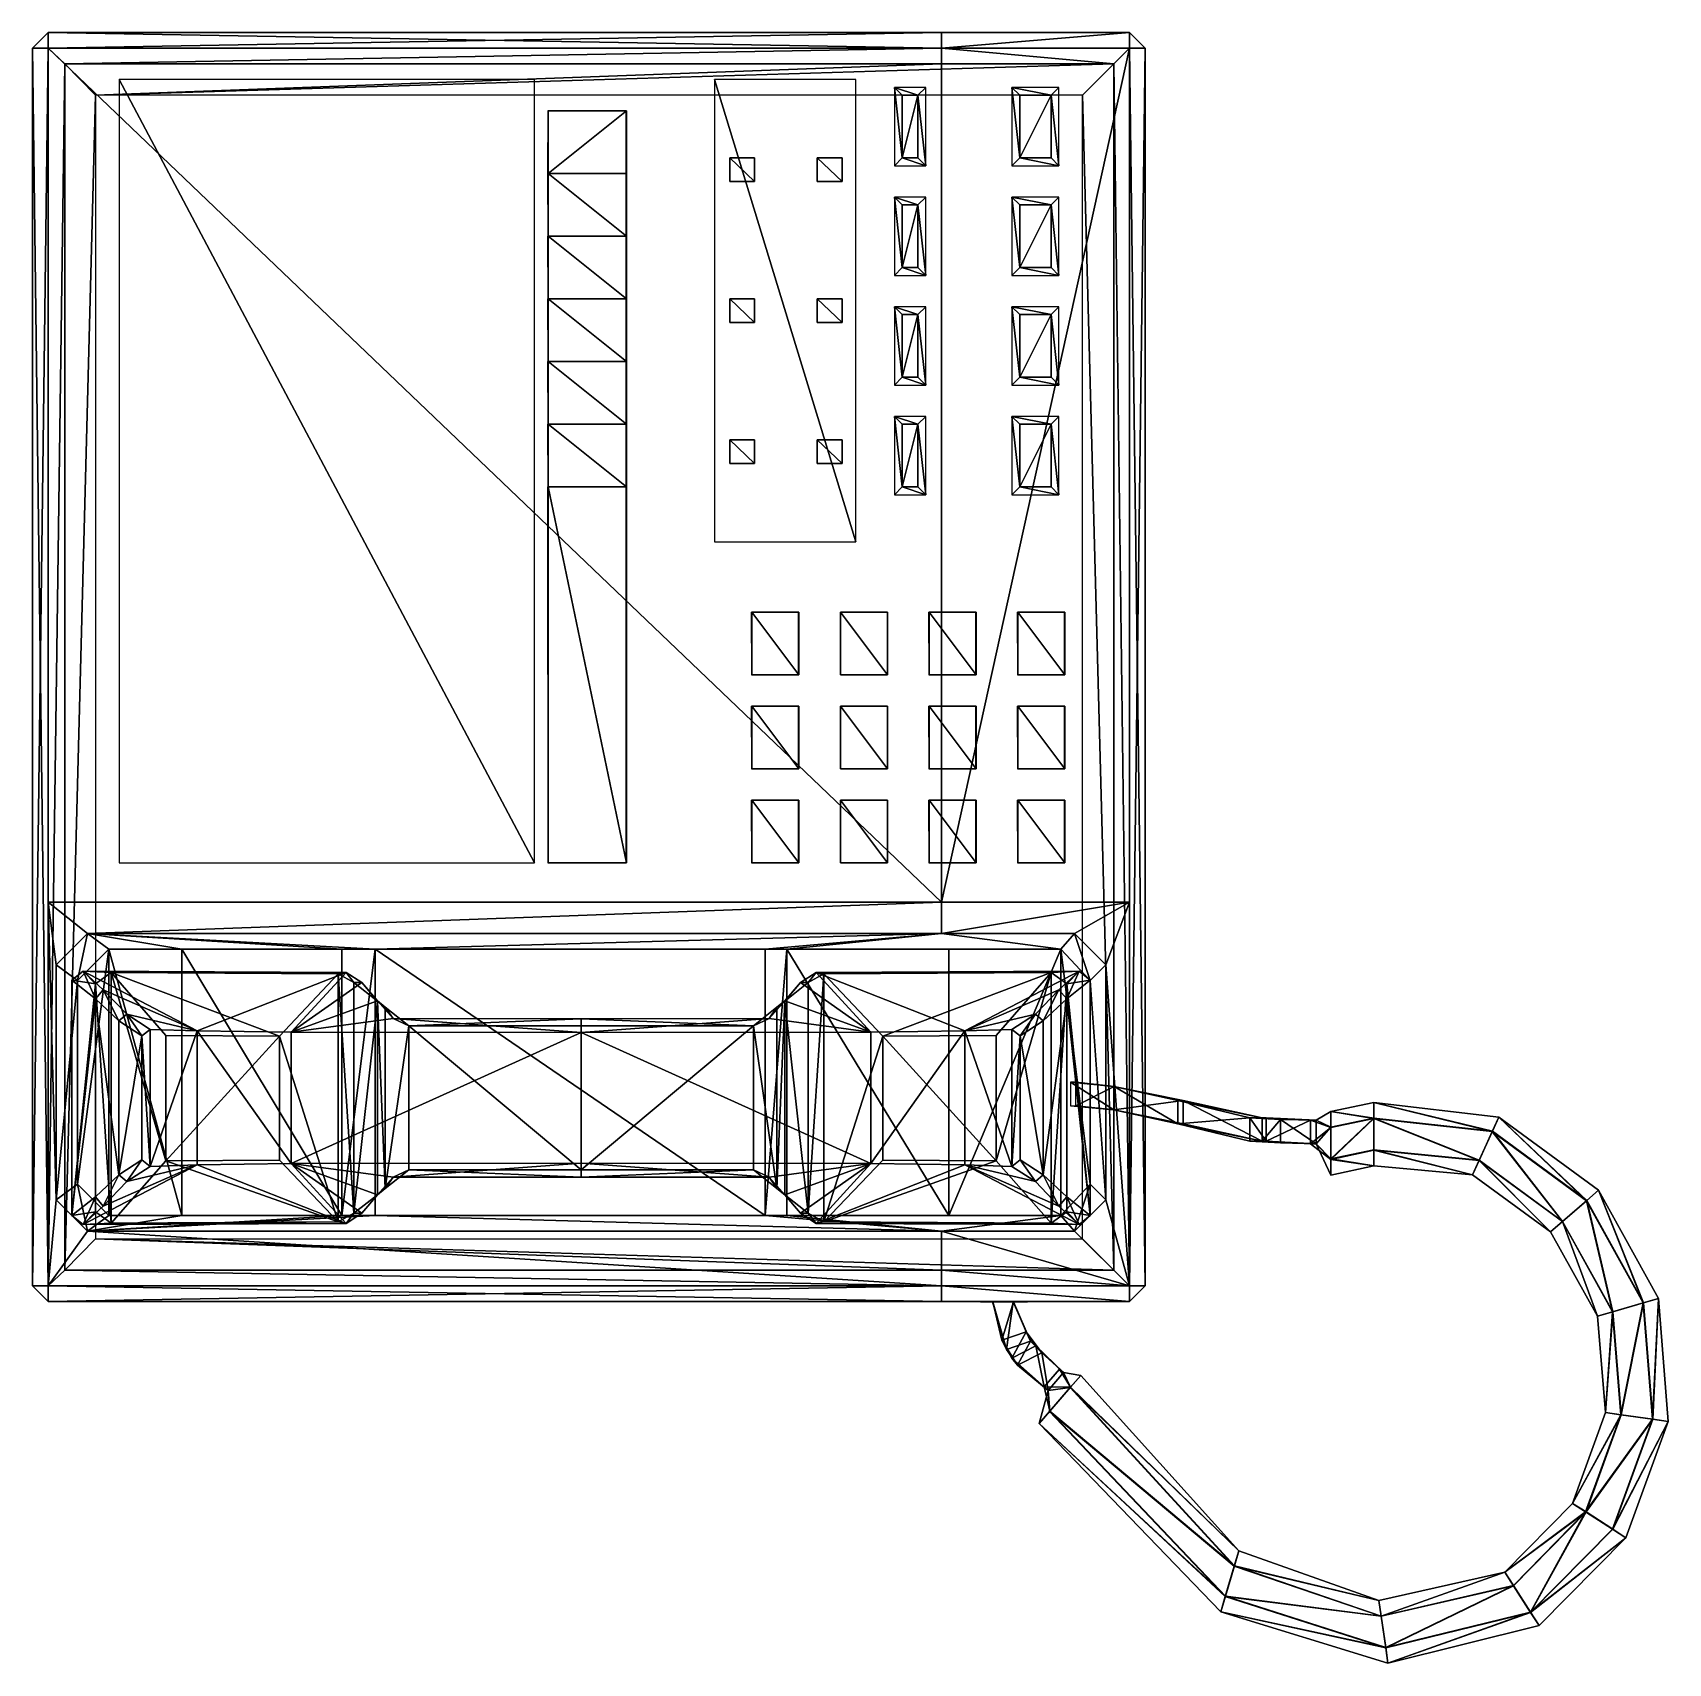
# Model space of a CAD drawing. Extents: x 0 to 54.6, y 0 to 14.8.
# Drawn here: x 41.53 to 54.58, y 1.8 to 14.81 of the extents above; entities outside this region: 3.
import ezdxf

# ---------------------------------------------------------------- set-up
doc = ezdxf.new("R2010")
doc.units = 0
doc.layers.get('0').update_dxf_attribs({"linetype": 'CONTINUOUS'})
doc.layers.add('_KTI_CONTROL', color=7, linetype='CONTINUOUS')

msp = doc.modelspace()

# ---------------------------------------------------------------- linework, layer by layer
at = {"layer": '_KTI_CONTROL'}
for points in [[(0, 0, 0), (0, 0, 0), (0, 0, 0), (0, 0, 0)], [(0, 0, 0), (0, 0, 0)], [(0, 0, 0), (0, 0, 0)]]:
    msp.add_polyline3d(points, dxfattribs=at)

# ---------------------------------------------------------------- meshes
at = {"color": 0, "linetype": 'BYBLOCK'}
mesh = msp.add_polyface(dxfattribs=at)
corners = [(41.534, 14.688, 7.312), (41.534, 4.813, 7.312), (41.534, 4.813, 8.312), (41.534, 14.688, 8.312), (48.784, 7.625, 8.437), (41.972, 7.625, 8.332), (44.267, 7.5, 7.594), (41.722, 7.375, 8.392), (41.893, 7.25, 7.363), (42.143, 7.5, 7.324), (42.724, 7.5, 7.321), (44, 7.5, 7.344), (41.659, 14.813, 8.25), (41.659, 14.813, 7.312), (48.784, 14.813, 8.312), (48.784, 14.813, 7.312), (41.659, 4.813, 7.157), (41.659, 14.688, 7.157), (48.784, 14.688, 7.187), (41.791, 4.938, 7.125), (41.791, 14.563, 7.125), (42.034, 14.313, 6.687), (42.034, 5.188, 6.687), (48.784, 14.563, 7.187), (48.784, 7.875, 8.437), (48.784, 14.688, 8.437), (41.659, 14.688, 8.407), (41.659, 7.875, 8.407), (42.223, 8.188, 8.424), (45.539, 8.188, 8.442), (42.223, 14.438, 8.424), (45.539, 14.438, 8.442), (41.659, 4.813, 8.407), (42.034, 7.102, 8.5), (42.097, 7.176, 8.5), (41.937, 7.323, 8.012), (41.847, 7.251, 8), (42.159, 7.313, 7.437), (43.972, 7.302, 7.937), (44.034, 7.314, 8.5), (44.159, 7.232, 8.562), (44.097, 7.232, 8), (42.034, 7.223, 7.437)]
mesh.append_faces([[corners[k] for k in face] for face in [(13, 17, 0), (26, 12, 3)]], dxfattribs={"color": 0})
mesh.append_faces([[corners[k] for k in face] for face in [(5, 8, 9), (13, 18, 17), (23, 21, 20), (18, 20, 17), (14, 26, 25), (33, 35, 36), (38, 35, 39), (39, 41, 38), (42, 35, 37)]], dxfattribs={"vtx0": -1, "color": 0})
mesh.append_faces([[corners[k] for k in face] for face in [(6, 5, 11), (11, 5, 10)]], dxfattribs={"vtx0": -1, "vtx1": -1, "color": 0})
mesh.append_faces([[corners[k] for k in face] for face in [(14, 15, 13), (24, 25, 26), (33, 34, 35)]], dxfattribs={"vtx0": -1, "vtx2": -1, "color": 0})
mesh.append_faces([[corners[k] for k in face] for face in [(7, 8, 5), (3, 12, 0), (13, 0, 12), (15, 18, 13), (17, 20, 16), (19, 16, 20), (28, 29, 30), (31, 30, 29), (3, 2, 26), (32, 26, 2), (37, 35, 38), (36, 35, 42)]], dxfattribs={"vtx1": -1, "color": 0})
mesh.append_faces([[corners[k] for k in face] for face in [(4, 5, 6), (24, 27, 5), (7, 5, 27)]], dxfattribs={"vtx1": -1, "vtx2": -1, "color": 0})
mesh.append_faces([[corners[k] for k in face] for face in [(0, 1, 2), (2, 3, 0), (5, 9, 10), (13, 12, 14), (16, 1, 0), (0, 17, 16), (19, 20, 21), (21, 22, 19), (26, 27, 24), (14, 12, 26), (39, 40, 41)]], dxfattribs={"vtx2": -1, "color": 0})
mesh = msp.add_polyface(dxfattribs=at)
corners = [(50.409, 14.688, 8.312), (50.409, 4.813, 8.312), (50.409, 14.688, 7.312), (50.409, 4.813, 7.312), (49.738, 7.5, 7.358), (49.847, 7.625, 8.437), (48.784, 7.625, 8.437), (49.972, 7.25, 7.375), (50.097, 7.375, 8.437), (47.379, 7.5, 7.619), (47.552, 7.5, 7.354), (44.267, 7.5, 7.594), (50.284, 14.813, 8.312), (50.284, 14.813, 7.312), (48.784, 14.813, 8.312), (48.784, 14.813, 7.312), (50.284, 4.813, 7.187), (50.284, 14.688, 7.187), (48.784, 14.688, 7.187), (50.159, 14.563, 7.187), (50.159, 4.938, 7.187), (49.909, 14.313, 6.687), (49.909, 5.188, 6.687), (42.034, 14.313, 6.687), (48.784, 14.563, 7.187), (41.791, 14.563, 7.125), (48.784, 7.875, 8.437), (41.972, 7.625, 8.332), (50.284, 7.875, 8.437), (50.284, 14.688, 8.437), (48.784, 14.688, 8.437), (50.284, 4.813, 8.437), (46.973, 10.75, 8.432), (48.101, 10.75, 8.442), (46.973, 14.438, 8.432), (48.101, 14.438, 8.442), (47.722, 7.232, 8), (47.784, 7.314, 8.5), (47.847, 7.302, 7.937), (49.882, 7.323, 8.012), (49.659, 7.313, 7.437), (49.784, 7.223, 7.437)]
mesh.append_faces([[corners[k] for k in face] for face in [(13, 2, 17), (12, 29, 0)]], dxfattribs={"color": 0})
mesh.append_faces([[corners[k] for k in face] for face in [(7, 5, 4), (36, 37, 38), (39, 38, 37), (39, 41, 40)]], dxfattribs={"vtx0": -1, "color": 0})
mesh.append_faces([[corners[k] for k in face] for face in [(15, 14, 13), (30, 26, 29), (5, 28, 6), (26, 6, 28), (8, 28, 5)]], dxfattribs={"vtx0": -1, "vtx1": -1, "color": 0})
mesh.append_faces([[corners[k] for k in face] for face in [(6, 9, 10), (6, 10, 4), (6, 11, 9), (23, 24, 19), (26, 27, 6)]], dxfattribs={"vtx0": -1, "vtx2": -1, "color": 0})
mesh.append_faces([[corners[k] for k in face] for face in [(0, 1, 2), (3, 2, 1), (12, 13, 14), (19, 20, 21), (22, 21, 20), (17, 19, 18), (24, 18, 19), (28, 29, 26), (32, 33, 34), (35, 34, 33), (29, 12, 30), (14, 30, 12)]], dxfattribs={"vtx1": -1, "color": 0})
mesh.append_faces([[corners[k] for k in face] for face in [(4, 5, 6), (7, 8, 5), (12, 0, 2), (2, 13, 12), (2, 3, 16), (16, 17, 2), (13, 17, 18), (18, 15, 13), (19, 21, 23), (18, 24, 25), (16, 20, 19), (19, 17, 16), (29, 31, 1), (1, 0, 29), (39, 40, 38)]], dxfattribs={"vtx2": -1, "color": 0})
at = {"color": 251, "linetype": 'BYBLOCK'}
mesh = msp.add_polyface(dxfattribs=at)
corners = [(49.659, 11.688, 8.627), (49.722, 11.75, 8.439), (49.347, 11.75, 8.439), (49.409, 11.688, 8.627), (49.409, 11.188, 8.627), (49.347, 11.125, 8.439), (49.722, 11.125, 8.439), (49.659, 11.188, 8.627), (49.659, 12.938, 8.627), (49.722, 12.875, 8.439), (49.659, 13.438, 8.627), (49.722, 13.5, 8.439), (49.659, 12.063, 8.627), (49.722, 12, 8.439), (49.659, 12.563, 8.627), (49.722, 12.625, 8.439), (49.347, 12.875, 8.439), (49.409, 12.938, 8.627), (49.409, 13.438, 8.627), (49.347, 13.5, 8.439), (49.347, 12, 8.439), (49.409, 12.063, 8.627), (49.409, 12.563, 8.627), (49.347, 12.625, 8.439), (49.659, 13.813, 8.627), (49.722, 13.75, 8.439), (49.659, 14.313, 8.627), (49.722, 14.375, 8.439), (49.347, 13.75, 8.439), (49.409, 13.813, 8.627), (49.409, 14.313, 8.627), (49.347, 14.375, 8.439), (48.597, 11.188, 8.627), (48.659, 11.125, 8.439), (48.597, 11.688, 8.627), (48.659, 11.75, 8.439), (48.597, 12.938, 8.627), (48.659, 12.875, 8.439), (48.597, 13.438, 8.627), (48.659, 13.5, 8.439), (48.597, 12.063, 8.627), (48.659, 12, 8.439), (48.597, 12.563, 8.627), (48.659, 12.625, 8.439), (48.597, 13.813, 8.627), (48.659, 13.75, 8.439), (48.597, 14.313, 8.627), (48.659, 14.375, 8.439), (48.409, 14.375, 8.439), (48.472, 14.313, 8.627), (48.409, 13.75, 8.439), (48.472, 13.813, 8.627), (48.409, 13.5, 8.439), (48.472, 13.438, 8.627), (48.409, 12.625, 8.439), (48.472, 12.563, 8.627), (48.409, 12, 8.439), (48.472, 12.063, 8.627), (48.409, 12.875, 8.439), (48.472, 12.938, 8.627), (48.409, 11.125, 8.439), (48.472, 11.188, 8.627), (48.409, 11.75, 8.439), (48.472, 11.688, 8.627)]
mesh.append_faces([[corners[k] for k in face] for face in [(3, 2, 4), (5, 4, 2), (5, 6, 4), (7, 4, 6), (7, 6, 0), (1, 0, 6), (8, 9, 10), (11, 10, 9), (12, 13, 14), (15, 14, 13), (16, 9, 17), (8, 17, 9), (18, 19, 17), (16, 17, 19), (20, 13, 21), (12, 21, 13), (22, 23, 21), (20, 21, 23), (24, 25, 26), (27, 26, 25), (28, 25, 29), (24, 29, 25), (30, 31, 29), (28, 29, 31), (32, 33, 34), (35, 34, 33), (36, 37, 38), (39, 38, 37), (40, 41, 42), (43, 42, 41), (44, 45, 46), (47, 46, 45), (50, 45, 51), (44, 51, 45), (56, 41, 57), (40, 57, 41), (58, 37, 59), (36, 59, 37), (60, 33, 61), (32, 61, 33), (49, 48, 51), (50, 51, 48), (55, 54, 57), (56, 57, 54), (53, 52, 59), (58, 59, 52), (63, 62, 61), (60, 61, 62)]], dxfattribs={"vtx1": -1, "color": 251})
mesh.append_faces([[corners[k] for k in face] for face in [(0, 1, 2), (2, 3, 0), (14, 15, 23), (23, 22, 14), (10, 11, 19), (19, 18, 10), (26, 27, 31), (31, 30, 26), (46, 47, 48), (48, 49, 46), (38, 39, 52), (52, 53, 38), (42, 43, 54), (54, 55, 42), (34, 35, 62), (62, 63, 34), (26, 30, 29), (29, 24, 26), (46, 49, 51), (51, 44, 46), (0, 3, 4), (4, 7, 0), (10, 18, 17), (17, 8, 10), (14, 22, 21), (21, 12, 14), (42, 55, 57), (57, 40, 42), (38, 53, 59), (59, 36, 38), (34, 63, 61), (61, 32, 34)]], dxfattribs={"vtx2": -1, "color": 251})
mesh = msp.add_polyface(dxfattribs=at)
corners = [(45.646, 8.188, 8.567), (45.645, 8.188, 8.442), (46.271, 8.188, 8.565), (46.27, 8.188, 8.44), (46.271, 11.188, 8.565), (46.27, 11.188, 8.44), (46.271, 11.688, 8.565), (46.27, 11.688, 8.44), (45.646, 11.688, 8.567), (45.645, 11.688, 8.442), (45.646, 11.188, 8.567), (45.645, 11.188, 8.442), (45.646, 12.188, 8.567), (45.645, 12.188, 8.442), (46.271, 12.188, 8.565), (46.27, 12.188, 8.44), (46.271, 12.688, 8.565), (46.27, 12.688, 8.44), (45.646, 12.688, 8.567), (45.645, 12.688, 8.442), (46.27, 14.188, 8.44), (46.271, 14.188, 8.565), (46.271, 13.688, 8.565), (46.27, 13.688, 8.44), (45.645, 14.188, 8.442), (45.646, 14.188, 8.567), (45.645, 13.688, 8.442), (45.646, 13.688, 8.567), (45.646, 13.188, 8.567), (45.645, 13.188, 8.442), (46.271, 13.188, 8.565), (46.27, 13.188, 8.44)]
mesh.append_faces([[corners[k] for k in face] for face in [(0, 1, 2), (3, 2, 1), (2, 3, 4), (5, 4, 3), (4, 5, 6), (7, 6, 5), (8, 9, 10), (11, 10, 9), (12, 13, 8), (9, 8, 13), (6, 7, 14), (15, 14, 7), (14, 15, 16), (17, 16, 15), (18, 19, 12), (13, 12, 19), (27, 26, 28), (29, 28, 26), (30, 31, 22), (23, 22, 31), (16, 17, 30), (31, 30, 17), (28, 29, 18), (19, 18, 29), (0, 2, 10), (4, 10, 2), (10, 4, 8), (6, 8, 4), (8, 6, 12), (14, 12, 6), (12, 14, 18), (16, 18, 14), (28, 30, 27), (22, 27, 30), (18, 16, 28), (30, 28, 16)]], dxfattribs={"vtx1": -1, "color": 251})
mesh.append_faces([[corners[k] for k in face] for face in [(20, 21, 22), (22, 23, 20), (24, 25, 21), (21, 20, 24), (26, 27, 25), (25, 24, 26), (21, 25, 27), (27, 22, 21)]], dxfattribs={"vtx2": -1, "color": 251})
at = {"color": 1, "linetype": 'BYBLOCK'}
mesh = msp.add_polyface(dxfattribs=at)
corners = [(47.794, 11.375, 8.567), (47.794, 11.375, 8.442), (47.992, 11.375, 8.568), (47.992, 11.375, 8.443), (47.992, 11.563, 8.568), (47.992, 11.563, 8.443), (47.794, 11.563, 8.442), (47.794, 11.563, 8.567), (47.794, 13.625, 8.567), (47.794, 13.625, 8.442), (47.992, 13.625, 8.568), (47.992, 13.625, 8.443), (47.992, 13.813, 8.568), (47.992, 13.813, 8.443), (47.794, 13.813, 8.442), (47.794, 13.813, 8.567), (47.992, 12.5, 8.568), (47.992, 12.5, 8.443), (47.992, 12.688, 8.568), (47.992, 12.688, 8.443), (47.794, 12.688, 8.567), (47.794, 12.688, 8.442), (47.794, 12.5, 8.567), (47.794, 12.5, 8.442), (47.095, 12.688, 8.557), (47.096, 12.688, 8.433), (47.095, 12.5, 8.557), (47.096, 12.5, 8.433), (47.095, 13.813, 8.557), (47.096, 13.813, 8.433), (47.095, 13.625, 8.557), (47.096, 13.625, 8.433), (47.095, 11.563, 8.557), (47.096, 11.563, 8.433), (47.095, 11.375, 8.557), (47.096, 11.375, 8.433), (47.293, 11.563, 8.558), (47.294, 11.563, 8.435), (47.293, 11.375, 8.558), (47.294, 11.375, 8.435), (47.293, 13.813, 8.558), (47.294, 13.813, 8.435), (47.293, 13.625, 8.558), (47.294, 13.625, 8.435), (47.293, 12.5, 8.558), (47.294, 12.5, 8.435), (47.293, 12.688, 8.558), (47.294, 12.688, 8.435)]
mesh.append_faces([[corners[k] for k in face] for face in [(0, 1, 2), (3, 2, 1), (7, 6, 0), (1, 0, 6), (2, 3, 4), (5, 4, 3), (8, 9, 10), (11, 10, 9), (15, 14, 8), (9, 8, 14), (10, 11, 12), (13, 12, 11), (16, 17, 18), (19, 18, 17), (20, 21, 22), (23, 22, 21), (22, 23, 16), (17, 16, 23), (24, 25, 26), (27, 26, 25), (28, 29, 30), (31, 30, 29), (32, 33, 34), (35, 34, 33), (34, 35, 38), (39, 38, 35), (30, 31, 42), (43, 42, 31), (26, 27, 44), (45, 44, 27), (44, 45, 46), (47, 46, 45), (42, 43, 40), (41, 40, 43), (38, 39, 36), (37, 36, 39), (0, 2, 7), (4, 7, 2), (8, 10, 15), (12, 15, 10), (22, 16, 20), (18, 20, 16), (34, 38, 32), (36, 32, 38), (30, 42, 28), (40, 28, 42), (26, 44, 24), (46, 24, 44)]], dxfattribs={"vtx1": -1, "color": 1})
mesh.append_faces([[corners[k] for k in face] for face in [(4, 5, 6), (6, 7, 4), (12, 13, 14), (14, 15, 12), (18, 19, 21), (21, 20, 18), (36, 37, 33), (33, 32, 36), (40, 41, 29), (29, 28, 40), (46, 47, 25), (25, 24, 46)]], dxfattribs={"vtx2": -1, "color": 1})
at = {"color": 251, "linetype": 'BYBLOCK'}
mesh = msp.add_polyface(dxfattribs=at)
corners = [(45.646, 11.188, 8.567), (45.645, 11.188, 8.442), (45.646, 8.188, 8.567), (45.645, 8.188, 8.442)]
mesh.append_faces([[corners[k] for k in face] for face in [(0, 1, 2), (3, 2, 1)]], dxfattribs={"vtx1": -1, "color": 251})
mesh = msp.add_polyface(dxfattribs=at)
corners = [(49.061, 10.188, 8.563), (49.06, 10.188, 8.438), (48.685, 10.188, 8.439), (48.686, 10.188, 8.564), (49.768, 10.188, 8.563), (49.767, 10.188, 8.438), (49.392, 10.188, 8.44), (49.393, 10.188, 8.565), (48.353, 10.188, 8.562), (48.353, 10.188, 8.437), (47.978, 10.188, 8.439), (47.978, 10.188, 8.564), (47.646, 10.188, 8.561), (47.645, 10.188, 8.436), (47.27, 10.188, 8.432), (47.271, 10.188, 8.562), (49.061, 9.438, 8.563), (49.06, 9.438, 8.438), (48.685, 9.438, 8.439), (48.686, 9.438, 8.564), (48.686, 9.688, 8.564), (48.685, 9.688, 8.439), (49.061, 9.688, 8.563), (49.06, 9.688, 8.438), (48.686, 8.188, 8.564), (48.685, 8.188, 8.439), (49.061, 8.188, 8.563), (49.06, 8.188, 8.438), (48.686, 8.688, 8.564), (48.685, 8.688, 8.439), (49.061, 8.688, 8.563), (49.06, 8.688, 8.438), (48.686, 8.938, 8.564), (48.685, 8.938, 8.439), (49.061, 8.938, 8.563), (49.06, 8.938, 8.438), (49.393, 9.688, 8.565), (49.392, 9.688, 8.44), (49.768, 9.688, 8.563), (49.767, 9.688, 8.438), (49.768, 9.438, 8.563), (49.767, 9.438, 8.438), (49.392, 9.438, 8.44), (49.393, 9.438, 8.565), (49.393, 8.188, 8.565), (49.392, 8.188, 8.44), (49.768, 8.188, 8.563), (49.767, 8.188, 8.438), (49.768, 8.688, 8.563), (49.767, 8.688, 8.438), (49.392, 8.688, 8.44), (49.393, 8.688, 8.565), (49.393, 8.938, 8.565), (49.392, 8.938, 8.44), (49.768, 8.938, 8.563), (49.767, 8.938, 8.438), (48.353, 8.938, 8.562), (48.353, 8.938, 8.437), (48.353, 9.438, 8.562), (48.353, 9.438, 8.437), (47.978, 9.438, 8.564), (47.978, 9.438, 8.439), (47.978, 8.938, 8.564), (47.978, 8.938, 8.439), (47.978, 8.688, 8.564), (47.978, 8.688, 8.439), (47.978, 8.188, 8.564), (47.978, 8.188, 8.439), (48.353, 8.188, 8.562), (48.353, 8.188, 8.437), (48.353, 8.688, 8.562), (48.353, 8.688, 8.437), (47.978, 9.688, 8.564), (47.978, 9.688, 8.439), (48.353, 9.688, 8.562), (48.353, 9.688, 8.437), (47.646, 8.188, 8.561), (47.645, 8.188, 8.436), (47.646, 8.688, 8.561), (47.645, 8.688, 8.436), (47.646, 8.938, 8.561), (47.645, 8.938, 8.436), (47.646, 9.438, 8.561), (47.645, 9.438, 8.436), (47.271, 9.438, 8.562), (47.27, 9.438, 8.432), (47.271, 8.938, 8.562), (47.27, 8.938, 8.432), (47.27, 8.688, 8.432), (47.271, 8.688, 8.562), (47.271, 8.188, 8.562), (47.27, 8.188, 8.432), (47.271, 9.688, 8.562), (47.27, 9.688, 8.432), (47.646, 9.688, 8.561), (47.645, 9.688, 8.436)]
mesh.append_faces([[corners[k] for k in face] for face in [(20, 21, 22), (23, 22, 21), (24, 25, 26), (27, 26, 25), (28, 29, 24), (25, 24, 29), (26, 27, 30), (31, 30, 27), (32, 33, 34), (35, 34, 33), (34, 35, 16), (17, 16, 35), (19, 18, 32), (33, 32, 18), (36, 37, 38), (39, 38, 37), (44, 45, 46), (47, 46, 45), (46, 47, 48), (49, 48, 47), (52, 53, 54), (55, 54, 53), (51, 50, 44), (45, 44, 50), (43, 42, 52), (53, 52, 42), (54, 55, 40), (41, 40, 55), (56, 57, 58), (59, 58, 57), (60, 61, 62), (63, 62, 61), (64, 65, 66), (67, 66, 65), (62, 63, 56), (57, 56, 63), (68, 69, 70), (71, 70, 69), (66, 67, 68), (69, 68, 67), (72, 73, 74), (75, 74, 73), (76, 77, 78), (79, 78, 77), (80, 81, 82), (83, 82, 81), (84, 85, 86), (87, 86, 85), (86, 87, 80), (81, 80, 87), (89, 88, 90), (91, 90, 88), (90, 91, 76), (77, 76, 91), (92, 93, 94), (95, 94, 93), (11, 10, 72), (73, 72, 10), (74, 75, 8), (9, 8, 75), (3, 2, 20), (21, 20, 2), (22, 23, 0), (1, 0, 23), (38, 39, 4), (5, 4, 39), (7, 6, 36), (37, 36, 6), (94, 95, 12), (13, 12, 95), (15, 14, 92), (93, 92, 14), (24, 26, 28), (30, 28, 26), (32, 34, 19), (16, 19, 34), (44, 46, 51), (48, 51, 46), (52, 54, 43), (40, 43, 54), (62, 56, 60), (58, 60, 56), (66, 68, 64), (70, 64, 68), (90, 76, 89), (78, 89, 76), (86, 80, 84), (82, 84, 80), (72, 74, 11), (8, 11, 74), (20, 22, 3), (0, 3, 22), (36, 38, 7), (4, 7, 38), (92, 94, 15), (12, 15, 94)]], dxfattribs={"vtx1": -1, "color": 251})
mesh.append_faces([[corners[k] for k in face] for face in [(0, 1, 2), (2, 3, 0), (4, 5, 6), (6, 7, 4), (8, 9, 10), (10, 11, 8), (12, 13, 14), (14, 15, 12), (16, 17, 18), (18, 19, 16), (30, 31, 29), (29, 28, 30), (40, 41, 42), (42, 43, 40), (48, 49, 50), (50, 51, 48), (70, 71, 65), (65, 64, 70), (58, 59, 61), (61, 60, 58), (78, 79, 88), (88, 89, 78), (82, 83, 85), (85, 84, 82)]], dxfattribs={"vtx2": -1, "color": 251})
at = {"color": 0, "linetype": 'BYBLOCK'}
mesh = msp.add_polyface(dxfattribs=at)
corners = [(41.722, 5.5, 8.392), (41.972, 5.25, 8.332), (41.893, 5.625, 7.363), (42.143, 5.375, 7.324), (42.724, 5.375, 7.321), (44, 5.375, 7.344), (41.659, 4.688, 8.25), (41.534, 4.813, 8.312), (41.534, 4.813, 7.312), (41.659, 4.688, 7.312), (41.893, 7.25, 7.363), (41.659, 4.813, 7.157), (42.724, 7.5, 7.321), (42.143, 7.5, 7.324), (41.659, 4.813, 8.407), (41.659, 7.875, 8.407), (41.937, 5.302, 8.012), (42.159, 5.313, 7.437), (43.972, 5.323, 7.937), (44.034, 5.311, 8.5), (42.847, 5.778, 9.25), (42.097, 5.449, 8.5), (42.034, 5.524, 8.5), (41.847, 5.374, 8), (42.284, 5.645, 8.875), (42.034, 7.102, 8.5), (42.597, 5.811, 7.636), (42.159, 7.313, 7.437), (42.034, 5.403, 7.437), (42.034, 7.223, 7.437), (42.597, 6.811, 7.636), (43.503, 6.806, 7.886), (43.503, 5.816, 7.886), (42.222, 5.698, 8.875), (42.472, 5.766, 9.187), (42.405, 5.817, 9.168), (42.222, 6.928, 8.875), (42.405, 6.809, 9.168), (42.472, 6.859, 9.187), (42.847, 6.848, 9.25), (43.597, 5.789, 9.312)]
mesh.append_faces([[corners[k] for k in face] for face in [(11, 9, 8), (6, 14, 7)]], dxfattribs={"color": 0})
mesh.append_faces([[corners[k] for k in face] for face in [(2, 1, 3), (1, 4, 3), (16, 22, 23), (16, 28, 17)]], dxfattribs={"vtx0": -1, "color": 0})
mesh.append_faces([[corners[k] for k in face] for face in [(14, 0, 15), (19, 20, 16), (21, 22, 16), (38, 34, 39)]], dxfattribs={"vtx0": -1, "vtx1": -1, "color": 0})
mesh.append_faces([[corners[k] for k in face] for face in [(1, 5, 4), (14, 1, 0), (20, 24, 21), (20, 21, 16), (26, 30, 31), (31, 32, 26), (33, 21, 24), (24, 35, 33), (34, 38, 37)]], dxfattribs={"vtx0": -1, "vtx2": -1, "color": 0})
mesh.append_faces([[corners[k] for k in face] for face in [(0, 1, 2), (22, 25, 23), (17, 26, 18), (28, 29, 17), (34, 24, 20), (34, 35, 24), (36, 33, 37), (35, 37, 33), (20, 39, 34)]], dxfattribs={"vtx1": -1, "color": 0})
mesh.append_faces([[corners[k] for k in face] for face in [(26, 17, 27), (33, 22, 21)]], dxfattribs={"vtx1": -1, "vtx2": -1, "color": 0})
mesh.append_faces([[corners[k] for k in face] for face in [(6, 7, 8), (8, 9, 6), (0, 2, 10), (12, 4, 5), (2, 3, 13), (13, 3, 4), (16, 17, 18), (16, 23, 28), (29, 28, 23), (25, 22, 33), (37, 35, 34), (39, 20, 40)]], dxfattribs={"vtx2": -1, "color": 0})
mesh = msp.add_polyface(dxfattribs=at)
corners = [(41.893, 7.25, 7.363), (41.722, 7.375, 8.392), (41.722, 5.5, 8.392), (47.379, 5.375, 7.619), (47.379, 7.5, 7.619), (44.267, 7.5, 7.594), (44, 7.5, 7.344), (44, 5.375, 7.344), (42.724, 7.5, 7.321), (42.143, 7.5, 7.324), (41.893, 5.625, 7.363), (42.724, 5.375, 7.321), (41.659, 7.875, 8.407), (44.409, 6.945, 8.875), (43.597, 6.836, 9.312), (45.909, 6.833, 9.437), (45.909, 6.944, 8.937), (44.097, 5.393, 8), (44.097, 7.232, 8), (44.284, 7.085, 8.562), (41.847, 7.251, 8), (41.847, 5.374, 8), (42.034, 7.102, 8.5), (42.284, 6.981, 8.875), (42.847, 6.848, 9.25), (42.097, 7.176, 8.5), (41.937, 7.323, 8.012), (44.034, 7.314, 8.5), (44.159, 7.232, 8.562), (42.159, 7.313, 7.437), (42.597, 6.811, 7.636), (42.597, 5.811, 7.636), (42.034, 7.223, 7.437), (43.972, 7.302, 7.937), (43.503, 6.806, 7.886), (42.159, 5.313, 7.437), (44.347, 5.59, 8.687), (44.347, 7.036, 8.687), (44.534, 6.887, 8.75), (42.222, 5.698, 8.875), (42.222, 6.928, 8.875), (44.284, 7.088, 8.812), (42.405, 6.809, 9.168), (42.472, 6.859, 9.187), (45.909, 6.887, 8.816), (47.284, 6.887, 8.75), (45.909, 5.738, 8.816)]
mesh.append_faces([[corners[k] for k in face] for face in [(1, 12, 2), (13, 15, 16), (23, 24, 25), (25, 24, 26), (29, 35, 32), (25, 40, 23), (41, 19, 28), (13, 37, 41), (42, 23, 40), (16, 38, 13)]], dxfattribs={"vtx0": -1, "vtx1": -1, "color": 0})
mesh.append_faces([[corners[k] for k in face] for face in [(13, 14, 15), (24, 27, 26), (14, 13, 41), (14, 41, 28), (14, 28, 27)]], dxfattribs={"vtx0": -1, "vtx2": -1, "color": 0})
mesh.append_faces([[corners[k] for k in face] for face in [(6, 7, 5), (20, 21, 22), (18, 28, 19), (33, 34, 29), (30, 29, 34), (18, 17, 33), (37, 36, 19), (44, 46, 38)]], dxfattribs={"vtx1": -1, "color": 0})
mesh.append_faces([[corners[k] for k in face] for face in [(24, 14, 27), (22, 40, 25), (37, 19, 41), (38, 37, 13), (44, 38, 16), (45, 44, 16)]], dxfattribs={"vtx1": -1, "vtx2": -1, "color": 0})
mesh.append_faces([[corners[k] for k in face] for face in [(0, 1, 2), (3, 4, 5), (7, 6, 8), (9, 0, 10), (11, 8, 9), (17, 18, 19), (29, 30, 31), (21, 20, 32), (36, 37, 38), (39, 40, 22), (42, 43, 23), (23, 43, 24), (46, 44, 45)]], dxfattribs={"vtx2": -1, "color": 0})
mesh = msp.add_polyface(dxfattribs=at)
corners = [(50.097, 7.375, 8.437), (49.972, 7.25, 7.375), (50.097, 5.5, 8.437), (47.379, 7.5, 7.619), (47.379, 5.375, 7.619), (47.552, 7.5, 7.354), (48.843, 5.375, 7.378), (48.843, 7.5, 7.378), (49.738, 7.5, 7.358), (49.972, 5.625, 7.375), (50.284, 7.875, 8.437), (50.284, 4.813, 8.437), (48.222, 6.836, 9.312), (47.409, 6.945, 8.875), (45.909, 6.833, 9.437), (45.909, 6.944, 8.937), (47.659, 7.232, 8.562), (47.784, 7.314, 8.5), (47.722, 7.232, 8), (47.534, 7.085, 8.562), (48.972, 6.848, 9.25), (49.882, 7.323, 8.012), (49.722, 7.176, 8.5), (49.784, 7.102, 8.5), (49.972, 7.251, 8), (49.534, 6.981, 8.875), (49.972, 5.374, 8), (47.722, 5.393, 8), (49.222, 6.811, 7.636), (49.659, 7.313, 7.437), (49.222, 5.811, 7.636), (48.316, 6.806, 7.886), (47.847, 7.302, 7.937), (49.784, 7.223, 7.437), (49.659, 5.313, 7.437), (47.472, 7.036, 8.687), (47.472, 5.59, 8.687), (47.284, 6.887, 8.75), (47.534, 7.088, 8.812), (49.597, 6.928, 8.875), (49.597, 5.698, 8.875), (49.347, 6.859, 9.187), (49.413, 6.809, 9.168), (48.222, 5.789, 9.312)]
mesh.append_faces([[corners[k] for k in face] for face in [(21, 23, 24)]], dxfattribs={"vtx0": -1, "color": 0})
mesh.append_faces([[corners[k] for k in face] for face in [(10, 0, 11), (12, 13, 14), (17, 20, 21), (22, 23, 21), (16, 12, 17), (13, 12, 38), (38, 12, 16)]], dxfattribs={"vtx0": -1, "vtx1": -1, "color": 0})
mesh.append_faces([[corners[k] for k in face] for face in [(14, 13, 15), (20, 25, 22), (20, 22, 21), (34, 29, 33), (35, 13, 38), (19, 38, 16), (39, 22, 25), (25, 42, 39), (37, 15, 13)]], dxfattribs={"vtx0": -1, "vtx2": -1, "color": 0})
mesh.append_faces([[corners[k] for k in face] for face in [(0, 1, 2), (3, 4, 5), (7, 6, 8), (1, 8, 9), (16, 17, 18), (18, 27, 19), (28, 29, 30), (24, 26, 33), (35, 36, 37), (39, 40, 23), (41, 25, 20), (41, 42, 25), (12, 43, 20)]], dxfattribs={"vtx1": -1, "color": 0})
mesh.append_faces([[corners[k] for k in face] for face in [(12, 20, 17), (35, 37, 13), (19, 35, 38), (39, 23, 22)]], dxfattribs={"vtx1": -1, "vtx2": -1, "color": 0})
mesh.append_faces([[corners[k] for k in face] for face in [(6, 7, 5), (16, 18, 19), (26, 24, 23), (31, 32, 29), (29, 28, 31), (21, 24, 33), (27, 18, 32), (36, 35, 19)]], dxfattribs={"vtx2": -1, "color": 0})
mesh = msp.add_polyface(dxfattribs=at)
corners = [(48.784, 5.25, 8.437), (44.267, 5.375, 7.594), (41.972, 5.25, 8.332), (44, 5.375, 7.344), (48.784, 4.688, 7.312), (48.784, 4.688, 8.312), (41.659, 4.688, 7.312), (41.659, 4.688, 8.25), (48.784, 4.813, 7.187), (41.659, 4.813, 7.157), (42.034, 5.188, 6.687), (48.784, 4.938, 7.187), (41.791, 4.938, 7.125), (44.267, 7.5, 7.594), (47.379, 5.375, 7.619), (41.659, 4.813, 8.407), (48.784, 4.813, 8.437), (43.597, 6.836, 9.312), (43.597, 5.789, 9.312), (45.909, 6.833, 9.437), (45.909, 5.792, 9.437), (44.409, 5.681, 8.875), (45.909, 5.681, 8.937), (47.409, 5.681, 8.875), (44.159, 5.393, 8.562), (44.034, 5.311, 8.5), (44.097, 5.393, 8), (43.972, 5.323, 7.937), (44.284, 5.54, 8.562), (41.937, 5.302, 8.012), (42.847, 5.778, 9.25), (44.284, 7.085, 8.562), (43.503, 5.816, 7.886), (42.597, 5.811, 7.636), (43.503, 6.806, 7.886), (43.972, 7.302, 7.937), (44.534, 6.887, 8.75), (44.534, 5.738, 8.75), (44.347, 5.59, 8.687), (44.284, 5.538, 8.812), (45.909, 5.738, 8.816), (47.284, 5.738, 8.75), (42.847, 6.848, 9.25)]
mesh.append_faces([[corners[k] for k in face] for face in [(8, 6, 9), (10, 11, 12), (12, 8, 9), (26, 25, 27), (29, 27, 25)]], dxfattribs={"vtx0": -1, "color": 0})
mesh.append_faces([[corners[k] for k in face] for face in [(0, 1, 2), (4, 5, 6), (15, 5, 16), (18, 21, 20), (23, 20, 22), (27, 35, 26), (24, 18, 25), (21, 18, 39), (39, 18, 24)]], dxfattribs={"vtx0": -1, "vtx1": -1, "color": 0})
mesh.append_faces([[corners[k] for k in face] for face in [(20, 21, 22), (38, 21, 39), (28, 39, 24), (37, 22, 21)]], dxfattribs={"vtx0": -1, "vtx2": -1, "color": 0})
mesh.append_faces([[corners[k] for k in face] for face in [(7, 6, 5), (1, 13, 3), (7, 5, 15), (17, 18, 19), (20, 19, 18), (24, 25, 26), (32, 27, 33), (28, 31, 38), (37, 36, 40)]], dxfattribs={"vtx1": -1, "color": 0})
mesh.append_faces([[corners[k] for k in face] for face in [(1, 3, 2), (15, 16, 2), (18, 30, 25), (34, 35, 27), (38, 37, 21), (28, 38, 39), (37, 40, 22), (40, 41, 22)]], dxfattribs={"vtx1": -1, "vtx2": -1, "color": 0})
mesh.append_faces([[corners[k] for k in face] for face in [(8, 4, 6), (13, 1, 14), (24, 26, 28), (31, 28, 26), (27, 32, 34), (36, 37, 38), (18, 17, 42)]], dxfattribs={"vtx2": -1, "color": 0})
mesh = msp.add_polyface(dxfattribs=at)
corners = [(49.738, 5.375, 7.358), (47.552, 5.375, 7.354), (48.784, 5.25, 8.437), (47.379, 5.375, 7.619), (44.267, 5.375, 7.594), (49.909, 5.188, 6.687), (50.159, 4.938, 7.187), (42.034, 5.188, 6.687), (48.784, 4.938, 7.187), (41.791, 4.938, 7.125), (48.784, 4.813, 7.187), (47.552, 7.5, 7.354), (48.843, 5.375, 7.378), (49.097, 4.686, 7.75), (49.097, 4.686, 8), (49.472, 4.686, 8), (41.972, 5.25, 8.332), (48.784, 4.813, 8.437), (48.222, 5.789, 9.312), (48.222, 6.836, 9.312), (45.909, 6.833, 9.437), (45.909, 5.792, 9.437), (47.409, 5.681, 8.875), (47.534, 5.54, 8.562), (47.534, 7.085, 8.562), (47.722, 5.393, 8), (48.972, 5.778, 9.25), (47.784, 5.311, 8.5), (49.882, 5.302, 8.012), (49.659, 5.313, 7.437), (47.847, 5.323, 7.937), (47.659, 5.393, 8.562), (49.222, 5.811, 7.636), (48.316, 5.816, 7.886), (49.222, 6.811, 7.636), (48.316, 6.806, 7.886), (47.847, 7.302, 7.937), (47.284, 5.738, 8.75), (47.284, 6.887, 8.75), (47.472, 5.59, 8.687), (47.534, 5.538, 8.812), (45.909, 5.681, 8.937), (45.909, 5.738, 8.816), (49.347, 5.766, 9.187), (49.347, 6.859, 9.187), (48.972, 6.848, 9.25)]
mesh.append_faces([[corners[k] for k in face] for face in [(30, 28, 27), (27, 25, 30)]], dxfattribs={"vtx0": -1, "color": 0})
mesh.append_faces([[corners[k] for k in face] for face in [(8, 7, 6), (16, 17, 2), (34, 32, 35), (33, 35, 32), (40, 23, 31), (22, 39, 40), (41, 37, 22)]], dxfattribs={"vtx0": -1, "vtx1": -1, "color": 0})
mesh.append_faces([[corners[k] for k in face] for face in [(2, 1, 3), (2, 3, 4), (22, 18, 21), (26, 27, 28), (36, 30, 25), (18, 22, 40), (18, 40, 31), (18, 31, 27), (43, 44, 45)]], dxfattribs={"vtx0": -1, "vtx2": -1, "color": 0})
mesh.append_faces([[corners[k] for k in face] for face in [(5, 6, 7), (1, 11, 3), (23, 24, 25), (29, 28, 30), (25, 31, 23), (33, 30, 35), (37, 38, 39), (26, 45, 18)]], dxfattribs={"vtx1": -1, "color": 0})
mesh.append_faces([[corners[k] for k in face] for face in [(0, 1, 2), (26, 18, 27), (36, 35, 30), (39, 23, 40), (37, 39, 22)]], dxfattribs={"vtx1": -1, "vtx2": -1, "color": 0})
mesh.append_faces([[corners[k] for k in face] for face in [(9, 8, 10), (11, 1, 12), (13, 14, 15), (18, 19, 20), (20, 21, 18), (27, 31, 25), (32, 29, 30), (30, 33, 32), (24, 23, 39), (38, 37, 42), (45, 26, 43)]], dxfattribs={"vtx2": -1, "color": 0})
mesh = msp.add_polyface(dxfattribs=at)
corners = [(49.738, 5.375, 7.358), (48.784, 5.25, 8.437), (49.847, 5.25, 8.437), (49.972, 5.625, 7.375), (50.097, 5.5, 8.437), (49.972, 7.25, 7.375), (50.284, 4.688, 7.312), (50.284, 4.688, 8.312), (48.784, 4.688, 8.312), (48.784, 4.688, 7.312), (50.409, 4.813, 8.312), (50.409, 4.813, 7.312), (50.284, 4.813, 7.187), (48.784, 4.813, 7.187), (48.784, 4.938, 7.187), (50.159, 4.938, 7.187), (49.738, 7.5, 7.358), (48.843, 5.375, 7.378), (49.472, 4.686, 8), (49.472, 4.686, 7.75), (49.097, 4.686, 7.75), (50.284, 4.813, 8.437), (48.784, 4.813, 8.437), (50.097, 7.375, 8.437), (49.784, 7.102, 8.5), (49.784, 5.524, 8.5), (49.972, 5.374, 8), (49.534, 5.645, 8.875), (48.972, 5.778, 9.25), (49.722, 5.449, 8.5), (49.882, 5.302, 8.012), (49.659, 5.313, 7.437), (49.222, 5.811, 7.636), (49.659, 7.313, 7.437), (49.784, 5.403, 7.437), (49.784, 7.223, 7.437), (49.597, 5.698, 8.875), (49.597, 6.928, 8.875), (49.413, 6.809, 9.168), (49.413, 5.817, 9.168), (49.347, 5.766, 9.187), (49.347, 6.859, 9.187)]
mesh.append_faces([[corners[k] for k in face] for face in [(11, 6, 12), (21, 7, 10)]], dxfattribs={"color": 0})
mesh.append_faces([[corners[k] for k in face] for face in [(0, 1, 2), (2, 3, 0), (25, 30, 26), (34, 30, 31)]], dxfattribs={"vtx0": -1, "color": 0})
mesh.append_faces([[corners[k] for k in face] for face in [(4, 21, 23), (27, 28, 29), (29, 28, 30), (29, 36, 27), (39, 27, 36), (41, 40, 38)]], dxfattribs={"vtx0": -1, "vtx1": -1, "color": 0})
mesh.append_faces([[corners[k] for k in face] for face in [(8, 9, 6), (22, 8, 7), (21, 2, 1), (1, 22, 21), (21, 4, 2), (25, 29, 30)]], dxfattribs={"vtx0": -1, "vtx2": -1, "color": 0})
mesh.append_faces([[corners[k] for k in face] for face in [(3, 4, 5), (10, 7, 11), (6, 11, 7), (12, 6, 13), (9, 13, 6), (13, 14, 12), (15, 12, 14), (0, 16, 17), (0, 3, 16), (34, 35, 26), (26, 30, 34), (25, 24, 36), (39, 38, 40)]], dxfattribs={"vtx1": -1, "color": 0})
mesh.append_faces([[corners[k] for k in face] for face in [(31, 32, 33), (25, 36, 29)]], dxfattribs={"vtx1": -1, "vtx2": -1, "color": 0})
mesh.append_faces([[corners[k] for k in face] for face in [(2, 4, 3), (6, 7, 8), (18, 19, 20), (7, 21, 22), (24, 25, 26), (35, 34, 31), (36, 37, 38), (38, 39, 36), (39, 40, 27), (27, 40, 28)]], dxfattribs={"vtx2": -1, "color": 0})
mesh = msp.add_polyface(dxfattribs=at)
corners = [(50.714, 6.293, 8.658), (50.714, 6.105, 8.658), (51.344, 5.966, 8.024), (51.344, 6.154, 8.024), (50.67, 6.293, 8.536), (51.246, 6.154, 7.94), (50.67, 6.105, 8.536), (51.246, 5.966, 7.94), (51.374, 6.154, 7.085), (51.49, 6.14, 7.152), (51.374, 5.966, 7.085), (51.49, 5.953, 7.152), (49.345, 4.236, 7.152), (49.267, 4.38, 7.625), (49.459, 4.445, 7.625), (49.538, 4.334, 7.152), (49.392, 4.179, 7.219), (49.303, 4.305, 7.708), (49.584, 4.277, 7.219), (49.495, 4.371, 7.708), (49.636, 3.978, 6.911), (49.603, 4.006, 6.759), (49.758, 4.121, 6.911), (49.725, 4.149, 6.759), (51.122, 2.579, 6.715), (49.814, 4.003, 6.715), (51.157, 2.699, 6.936), (49.896, 4.098, 6.936), (51.014, 2.212, 6.933), (49.564, 3.715, 6.933), (51.05, 2.335, 6.714), (49.648, 3.812, 6.714), (53.484, 2.208, 6.714), (54.138, 2.872, 6.714), (54.245, 2.803, 6.933), (53.553, 2.101, 6.933), (53.279, 2.527, 6.936), (53.819, 3.077, 6.936), (53.924, 3.009, 6.715), (53.347, 2.422, 6.715), (52.329, 1.927, 6.714), (52.347, 1.801, 6.933), (52.275, 2.303, 6.936), (52.293, 2.178, 6.715), (53.738, 5.325, 6.715), (53.643, 5.243, 6.936), (53.074, 5.813, 6.715), (53.022, 5.699, 6.936), (53.179, 6.044, 6.714), (52.234, 6.149, 6.714), (52.234, 6.277, 6.933), (53.232, 6.16, 6.933), (51.773, 6.134, 6.913), (51.73, 6.134, 6.761), (51.773, 5.946, 6.913), (51.73, 5.946, 6.761), (51.89, 6.076, 6.714), (51.89, 6.204, 6.933), (51.89, 5.822, 6.715), (51.89, 5.697, 6.936), (52.234, 5.77, 6.936), (52.234, 5.895, 6.715), (54.583, 3.73, 6.933), (54.456, 3.748, 6.714), (54.506, 4.713, 6.933), (54.383, 4.677, 6.714), (54.205, 3.784, 6.715), (54.081, 3.802, 6.936), (54.139, 4.605, 6.715), (54.019, 4.57, 6.936), (54.026, 5.575, 6.933), (53.93, 5.491, 6.714), (49.812, 4.001, 7.155), (51.121, 2.576, 7.155), (51.049, 2.333, 7.153), (49.646, 3.809, 7.153), (53.348, 2.419, 7.155), (53.927, 3.008, 7.155), (53.485, 2.206, 7.153), (54.14, 2.871, 7.153), (52.329, 1.925, 7.153), (52.293, 2.176, 7.155), (53.075, 5.816, 7.155), (53.74, 5.327, 7.155), (53.18, 6.046, 7.153), (52.234, 6.151, 7.153), (51.89, 6.078, 7.153), (51.89, 5.825, 7.155), (52.234, 5.898, 7.155), (54.385, 4.678, 7.153), (54.459, 3.748, 7.153), (54.208, 3.784, 7.155), (54.142, 4.606, 7.155), (53.932, 5.493, 7.153), (49.191, 4.684, 7.94), (49.194, 4.684, 7.794), (49.36, 4.685, 7.794), (49.357, 4.685, 7.94), (49.813, 6.438, 8.426), (49.813, 6.25, 8.426), (50.16, 6.217, 8.721), (50.16, 6.404, 8.721), (50.163, 6.217, 8.595), (49.857, 6.25, 8.317), (50.163, 6.404, 8.595), (49.857, 6.438, 8.317)]
mesh.append_faces([[corners[k] for k in face] for face in [(22, 72, 27), (29, 75, 20), (52, 86, 57), (59, 87, 54)]], dxfattribs={"color": 0})
mesh.append_faces([[corners[k] for k in face] for face in [(4, 3, 5), (2, 6, 7), (9, 5, 3), (7, 11, 2), (12, 14, 15), (13, 16, 17), (18, 14, 19), (20, 12, 21), (18, 20, 22), (15, 22, 23), (26, 25, 27), (30, 29, 31), (32, 34, 35), (36, 38, 39), (41, 32, 35), (43, 36, 39), (28, 40, 41), (24, 42, 43), (46, 45, 47), (48, 50, 51), (25, 22, 27), (31, 20, 21), (21, 15, 23), (8, 52, 53), (54, 10, 55), (56, 52, 57), (58, 54, 55), (47, 61, 46), (64, 63, 65), (66, 37, 67), (68, 67, 69), (44, 69, 45), (51, 71, 48), (62, 33, 63), (70, 65, 71), (21, 25, 31), (55, 56, 58), (31, 24, 30), (39, 40, 43), (43, 30, 24), (49, 46, 61), (26, 72, 73), (74, 29, 28), (36, 77, 37), (78, 34, 79), (41, 78, 80), (81, 36, 42), (28, 80, 74), (73, 42, 26), (82, 45, 83), (84, 50, 85), (20, 72, 22), (54, 86, 52), (47, 88, 60), (64, 90, 62), (91, 37, 77), (92, 67, 91), (83, 69, 92), (51, 93, 70), (62, 79, 34), (70, 89, 64), (75, 73, 72), (76, 80, 78), (81, 74, 80), (85, 82, 84), (17, 95, 13), (96, 19, 14), (96, 13, 95), (16, 19, 17), (97, 17, 19), (102, 99, 103), (98, 104, 105), (100, 6, 1), (4, 101, 0)]], dxfattribs={"vtx0": -1, "color": 0})
mesh.append_faces([[corners[k] for k in face] for face in [(1, 6, 2), (8, 5, 9), (7, 5, 10), (8, 10, 5), (3, 2, 9), (11, 9, 2), (15, 14, 18), (16, 12, 20), (24, 25, 26), (28, 29, 30), (40, 32, 41), (42, 36, 43), (30, 40, 28), (26, 42, 24), (44, 45, 46), (23, 22, 25), (11, 10, 54), (53, 52, 56), (62, 63, 64), (38, 37, 66), (66, 67, 68), (68, 69, 44), (70, 71, 51), (34, 33, 62), (64, 65, 70), (23, 25, 21), (53, 56, 55), (39, 38, 32), (33, 32, 38), (48, 46, 49), (61, 58, 49), (56, 49, 58), (76, 77, 36), (35, 34, 78), (51, 50, 84), (82, 88, 47), (88, 87, 60), (59, 60, 87), (50, 57, 85), (86, 85, 57), (74, 73, 75), (81, 80, 76), (73, 74, 81), (93, 84, 83), (82, 83, 84), (79, 90, 77), (91, 77, 90), (90, 89, 91), (92, 91, 89), (89, 93, 92), (83, 92, 93), (94, 95, 17), (14, 13, 96), (18, 19, 16), (100, 99, 102), (101, 100, 0), (1, 0, 100), (104, 101, 4), (102, 104, 6), (4, 6, 104)]], dxfattribs={"vtx1": -1, "color": 0})
mesh.append_faces([[corners[k] for k in face] for face in [(0, 1, 2), (2, 3, 0), (4, 0, 3), (6, 4, 5), (5, 7, 6), (7, 10, 11), (12, 13, 14), (13, 12, 16), (18, 16, 20), (15, 18, 22), (32, 33, 34), (36, 37, 38), (48, 49, 50), (31, 29, 20), (21, 12, 15), (8, 9, 52), (10, 8, 53), (53, 55, 10), (58, 59, 54), (47, 60, 61), (60, 59, 58), (58, 61, 60), (49, 56, 57), (57, 50, 49), (31, 25, 24), (39, 32, 40), (43, 40, 30), (44, 46, 48), (48, 71, 44), (38, 66, 63), (63, 33, 38), (66, 68, 65), (65, 63, 66), (68, 44, 71), (71, 65, 68), (26, 27, 72), (74, 75, 29), (41, 35, 78), (81, 76, 36), (28, 41, 80), (73, 81, 42), (82, 47, 45), (20, 75, 72), (9, 11, 54), (54, 52, 9), (54, 87, 86), (64, 89, 90), (91, 67, 37), (92, 69, 67), (83, 45, 69), (51, 84, 93), (62, 90, 79), (70, 93, 89), (78, 79, 77), (77, 76, 78), (85, 88, 82), (85, 86, 87), (87, 88, 85), (96, 97, 19), (97, 94, 17), (98, 99, 100), (100, 101, 98), (98, 101, 104), (103, 105, 104), (104, 102, 103), (100, 102, 6)]], dxfattribs={"vtx2": -1, "color": 0})

doc.saveas('drawing.dxf')
